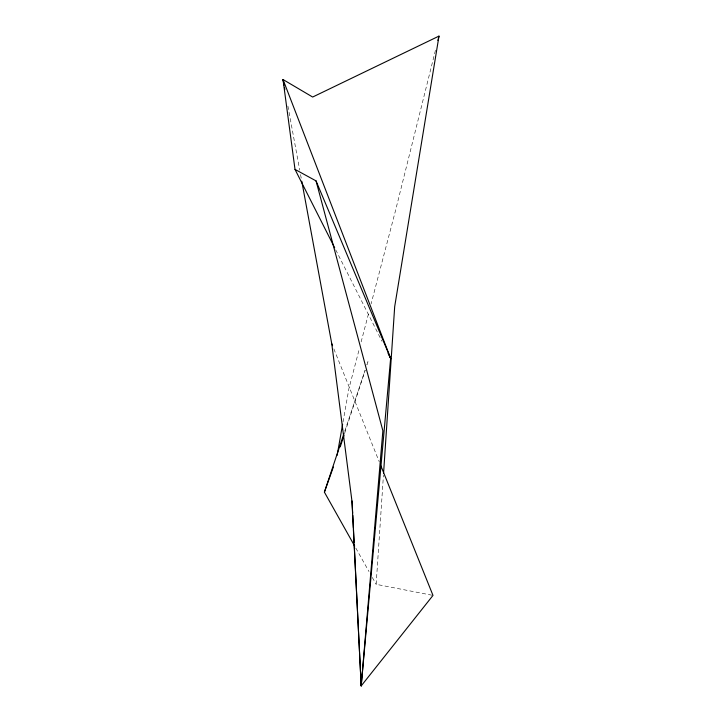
<?xml version="1.0" encoding="UTF-8"?>
<svg xmlns="http://www.w3.org/2000/svg" width="722" height="722" viewBox="0 0 722 722"><rect width="100%" height="100%" fill="white"/><g stroke="black" fill="none" stroke-linecap="round" stroke-linejoin="round"><path stroke-width="0.54" stroke-dasharray="3.61 2.71" d="M431.9 595.199L376.153 584.315L383.436 475.266M343.013 422.009L348.888 388.707L359.141 349.529M435.456 50.26L395.584 210.328L371.108 303.827M361.135 341.912L369.113 311.444M344.719 433.056L365.17 370.26M344.746 431.224L365.088 370.296M355.784 548.043L368.996 571.571M372.299 577.456L376.153 584.315M335.703 249.812L381.992 341.289M333.844 348.861L379.212 461.692M287.907 106.062L299.729 170.148M300.551 174.571L301.57 180.094M367.949 361.749L366.902 364.944L367.949 361.749"/><path stroke-width="1.08" d="M383.581 473.018L394.69 306.624L438.985 36.1L312.662 97.037L283.015 79.537L295.009 169.399L334.683 247.808M380.9 465.871L432.992 595.415L361.199 685.9L382.877 430.763L316.028 180.879L295.009 169.399M301.769 181.204L331.741 343.636L351.984 501.33L361.199 685.9L390.638 358.383L283.015 79.537L284.035 85.07M337.138 455.32L342.616 424.229M437.902 40.459L438.985 36.1M340.215 446.891L344.024 435.185M354.683 546.076L324.395 492.151L344.024 433.362M324.395 492.151L333.374 466.972M388.093 353.356L390.638 358.383L316.028 180.879M331.741 343.636L332.58 345.73M284.441 87.272L284.847 89.483M351.984 500.96L352.679 513.134M352.787 515.382L353.392 527.719M353.509 529.966L354.114 542.303M354.222 544.55L361.199 685.9"/></g></svg>
